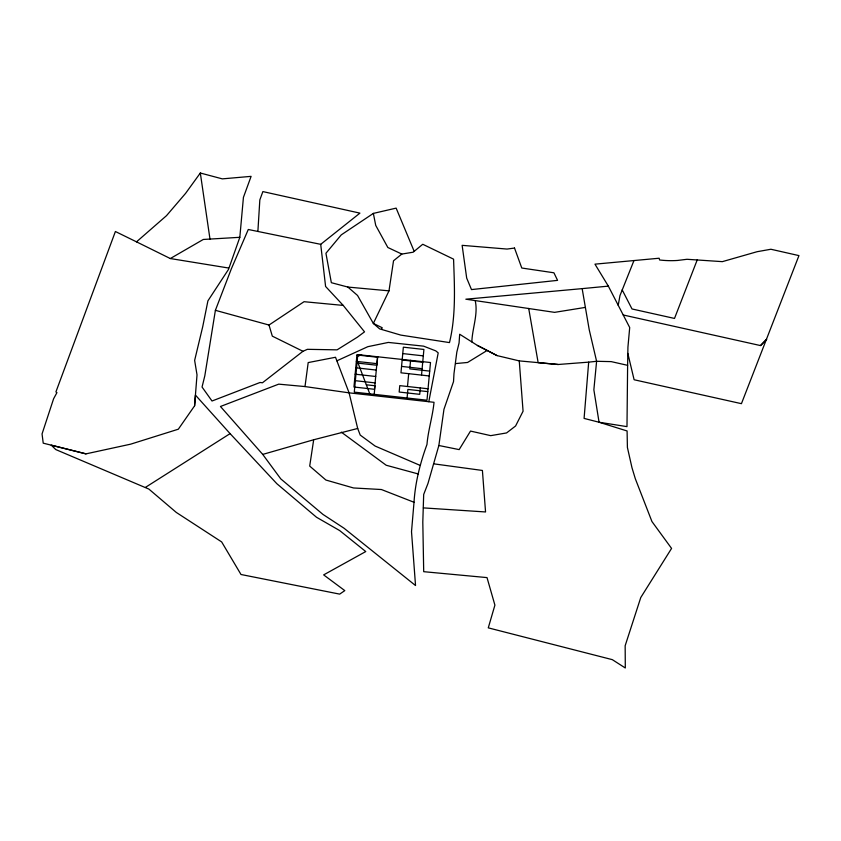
<?xml version="1.0" encoding="UTF-8"?>
<svg xmlns="http://www.w3.org/2000/svg" width="841" height="841" viewBox="0 0 841 841"><rect width="100%" height="100%" fill="white"/><g stroke="black" fill="none" stroke-linecap="round" stroke-linejoin="round"><path stroke-width="1.26" d="M627.617 365.33L626.987 426.629L599.055 422.235L584.085 418.408L588.679 362.145L596.605 361.294L611.197 361.619L627.617 365.33L627.933 347.144L629.699 327.538L608.337 286.129L594.965 264.158L659.134 258.229L659.607 259.974L660.984 260.142A61.845 38.507 7 0 0 677.468 260.458L687.002 259.291L722.356 261.646L757.121 251.701L770.913 249.251L798.95 255.611L741.436 403.669L634.114 379.754L627.828 353.43M585.042 307.449L554.587 312.358L465.84 299.196L582.151 288.631L589.236 329.819L596.605 361.294L593.862 389.793L599.055 422.235L627.092 430.97L627.407 447.465L631.98 467.722L635.323 478.75L651.943 521.536L671.57 548.416L640.768 597.53L625.157 645.73L625.305 667.985L612.311 659.649L488.274 627.859L494.907 605.131L487.013 577.599L423.706 571.68L422.802 522.072L423.685 494.466L427.985 483.428L438.855 445.499L443.964 409.294L453.52 381.614L453.982 373.635L456.831 352.095L459.07 342.981L459.68 334.234L477.404 345.441L497.115 355.617L519.254 360.894L558.193 364.489L588.679 362.145M618.219 305.294L619.964 295.611L633.967 260.552M257.882 231.454L259.827 199.937L262.876 191.59L359.927 213.13L320.705 244.332L248.284 229.488L231.307 268.931L215.391 310.318L204.815 375.811L202.05 387.039L212.016 401.01L260.058 382.487L262.455 382.781L302.97 351.286L307.375 349.32L337.062 349.856L357.362 337.188L364.531 331.848L343.212 305.409L325.593 286.466L320.705 244.332M414.014 502.266C415.233 482.461 420.185 463.044 426.976 444.447C428.153 430.266 432.642 416.516 434.03 402.303L349.089 392.842L304.999 386.566L278.718 384.148L220.458 406.487L262.728 454.413L280.757 478.865L322.955 514.408L344.032 528.222L415.538 585.546L411.512 531.712L414.014 502.266L381.404 489.525L353.535 487.969L325.909 480.043L309.698 466.082L313.682 439.759L357.688 428.468L360.221 435.081L375.118 446.056L420.111 465.388M194.586 405.835L195.427 395.091L230.087 433.62L276.878 483.733L316.521 517.257L339.648 530.555L365.761 551.559L323.648 574.887L344.799 590.613L339.68 594.124L240.999 574.498L221.656 541.919L176.305 512.442L148.889 489.084L55.8 449.578L51.227 445.152L85.982 453.867L130.649 444.164L178.324 429.204L194.586 405.835L197.015 374.865L194.639 360.39L202.734 326.644L207.916 300.847L228.5 269.414L239.822 237.309L243.427 197.372L251.102 176.358L222.329 178.87L200.326 173.015L185.598 193.356L166.507 215.664L136.505 241.851L115.396 231.506L55.916 391.906L56.936 392.642L53.614 398.729L42.05 433.935L43.227 443.165L85.982 453.867M374.203 394.345L375.002 385.756L366.329 384.789M377.704 356.647L376.905 365.236L358.066 363.144M407.496 386.492L408.694 373.677M407.086 398.003L407.885 389.415L427.785 391.622M410.587 360.305L409.788 368.894L429.698 371.112M420.321 387.922L419.722 394.334L399.17 392.043L399.769 385.641L428.048 388.784M421.52 375.097L423.906 349.457L403.354 347.175L400.968 372.815L429.246 375.959M304.999 386.566L308.195 362.576L335.517 357.267L349.089 392.842L357.688 428.468M471.833 341.919C472.295 328.2 478.298 314.292 475.207 300.573M381.53 329.43L382.203 327.727L373.341 323.438L388.994 290.849L393.525 260.773L401.819 254.066L413.141 252.205L422.75 244.268L453.572 259.154C454.518 286.876 456.095 315.501 449.483 342.592L400.789 335.096L379.606 328.863L373.341 323.438L357.551 295.475L347.869 287.065L331.343 282.692L325.93 253.267L341.246 234.891L373.351 213.404L396.143 208.126L414.182 251.343M428.805 401.714L438.203 352.863L435.754 350.865L423.622 346.156L388.332 342.424L367.822 346.681L336.873 360.821M697.252 259.827L674.503 318.434L632.022 308.973L622.182 289.882M760.516 345.577L766.603 339.333L760.516 345.577L623.223 314.986M215.391 310.318L269.004 325.036L304.053 301.698L343.212 305.409M230.087 433.62L145.493 487.349M487.128 350.466L467.564 362.471L455.601 363.575M136.505 241.851L170.313 258.544L203.291 239.464L239.822 237.309M357.635 356.248L361.609 354.86M262.728 454.413L313.682 439.759M582.151 288.631L608.337 286.129M423.391 507.89L485.551 511.959L482.408 470.455L433.777 463.843M347.869 287.065L388.994 290.849M558.193 364.489L538.145 362.639L528.705 308.447M402.755 353.577L423.307 355.869M402.156 359.99L422.708 362.282M356.342 361.378L376.894 363.659M401.556 366.403L422.108 368.694M355.754 367.78L376.305 370.072M355.154 374.192L375.706 376.484M354.555 380.605L375.107 382.897M170.313 258.544L228.489 268.006M438.855 445.499L459.154 449.609L470.508 431.076L490.724 435.649L506.576 432.936L515.596 425.977L523.07 411.217L519.254 360.894M418.166 473.935L386.187 465.241L341.33 432.158M401.819 254.066L387.838 247.496L375.727 225.388L373.351 213.404M302.97 351.286L272.316 336.148L269.004 325.036M477.404 345.441L497.115 355.617M357.204 360.884L369.788 393.851M200.326 173.015L209.987 239.107M356.941 354.965L353.956 387.018L374.508 389.299L377.493 357.246L356.941 354.965M357.782 354.618L354.292 392.127L426.986 400.211L430.497 362.524L357.782 354.618M514.513 248.053L507.039 249.062L462.13 245.341L466.692 278.108L471.486 289.588L557.572 280.368L553.914 272.789L521.777 268.027L514.513 248.053"/></g></svg>
